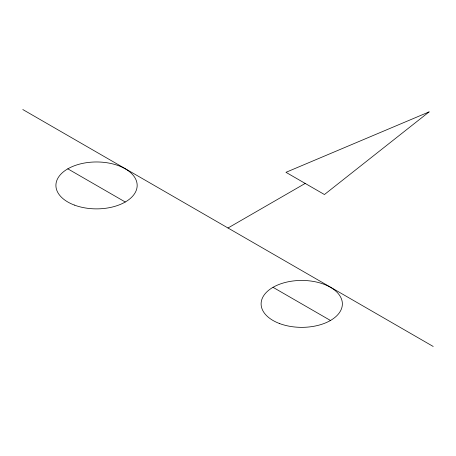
<?xml version="1.0" encoding="UTF-8"?>
<svg xmlns="http://www.w3.org/2000/svg" width="456" height="456" viewBox="0 0 456 456"><rect width="100%" height="100%" fill="white"/><g stroke="black" fill="none" stroke-linecap="round" stroke-linejoin="round"><path stroke-width="0.68" d="M228 228L305.201 183.426M22.8 109.531L433.2 346.469M67.819 168.84L125.275 202.008M273.013 287.308L330.475 320.482M429.09 111.902L324.438 194.535L285.963 172.322L429.09 111.902M74.334 205.063A40.63 23.455 0 0 0 137.108 186.709A40.63 23.455 0 0 0 78.187 164.496A40.63 23.455 0 0 0 74.334 205.063M279.534 323.538A40.63 23.455 0 0 0 342.308 305.178A40.63 23.455 0 0 0 283.387 282.971A40.63 23.455 0 0 0 279.534 323.538"/></g></svg>
